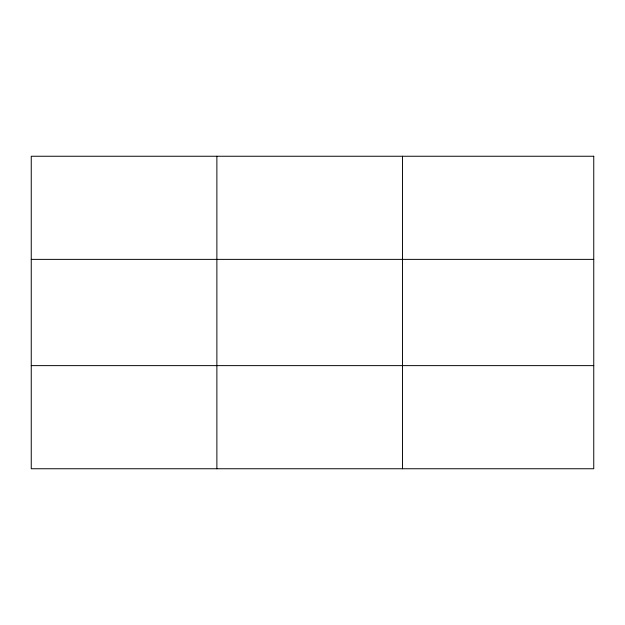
<?xml version="1.0" encoding="UTF-8"?>
<svg xmlns="http://www.w3.org/2000/svg" width="625" height="625" viewBox="0 0 625 625"><rect width="100%" height="100%" fill="white"/><g stroke="black" fill="none" stroke-linecap="round" stroke-linejoin="round"><path stroke-width="0.94" d="M216.875 468.75L216.875 156.25M402.5 468.75L402.5 156.25M31.25 259.375L593.75 259.375M31.25 365.625L593.75 365.625M593.75 156.25L31.25 156.25L31.25 468.75L593.75 468.75L593.75 156.25"/></g></svg>
